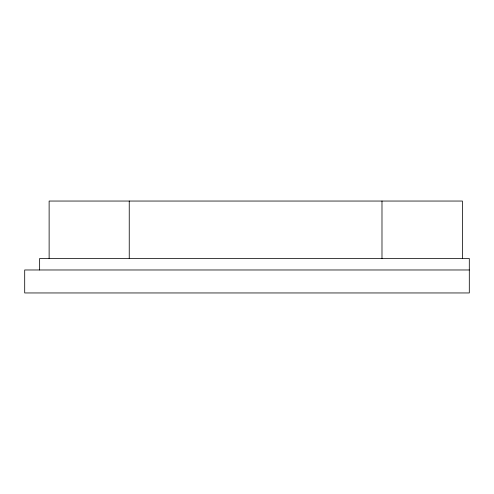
<?xml version="1.0" encoding="UTF-8"?>
<svg xmlns="http://www.w3.org/2000/svg" width="494" height="494" viewBox="0 0 494 494"><rect width="100%" height="100%" fill="white"/><g stroke="black" fill="none" stroke-linecap="round" stroke-linejoin="round"><path stroke-width="0.74" d="M469.3 269.977L24.7 269.977L24.7 292.954L469.3 292.954L469.3 258.486L39.637 258.486L39.637 269.977M462.409 258.486L462.409 201.046L49.128 201.046L49.128 258.486M381.986 201.046L381.986 258.486M129.243 201.046L129.243 258.486"/></g></svg>
